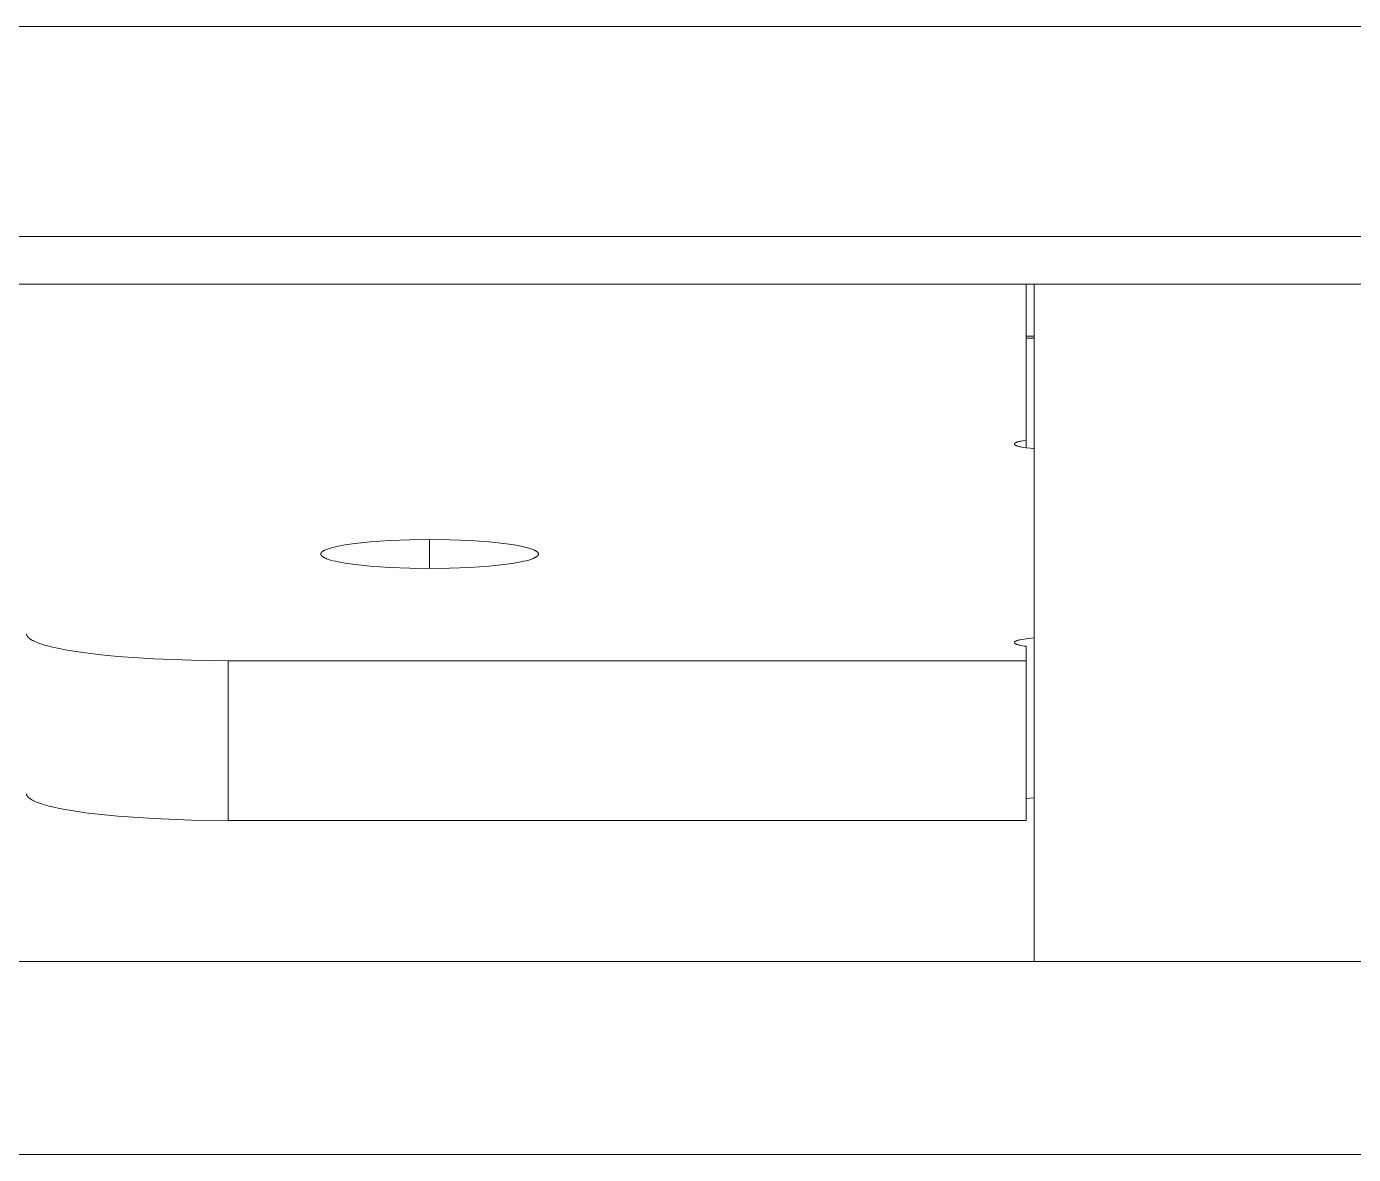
# Model space of a CAD drawing. Header units: inches. Extents: x -16 to 183, y -17 to 123.
# Drawn here: x -6.306 to -5.01, y 37.409 to 38.511 of the extents above; entities that cross this region are included whole.
import ezdxf

# ---------------------------------------------------------------- set-up
doc = ezdxf.new("R2010")
doc.units = ezdxf.units.IN
doc.layers.add('ZANO_R', color=7, linetype='Continuous', lineweight=0)

msp = doc.modelspace()

# ---------------------------------------------------------------- linework, layer by layer
at = {"layer": 'ZANO_R'}
for p, q in [((-7.48676, 38.51059), (62.98564, 38.51059)), ((62.98564, 38.3056), (-7.48676, 38.3056)), ((-7.48676, 38.25905), (62.98564, 38.25905)), ((62.98564, 38.25888), (-7.48676, 38.25888)), ((-5.32928, 38.10659), (-5.32928, 38.25905)), ((-5.3214, 37.59757), (-5.3214, 38.25905)), ((-5.32928, 38.2082), (-5.3214, 38.2082)), ((-5.3214, 38.20645), (-5.32928, 38.20645)), ((-5.34001, 38.10394), (-5.33991, 38.104)), ((-5.33991, 38.104), (-5.3398, 38.10407)), ((-5.3398, 38.10407), (-5.3397, 38.10413)), ((-5.3397, 38.10413), (-5.33958, 38.10419)), ((-5.33958, 38.10419), (-5.33946, 38.10425)), ((-5.33946, 38.10425), (-5.33934, 38.10431)), ((-5.33934, 38.10431), (-5.33921, 38.10437)), ((-5.33921, 38.10437), (-5.33893, 38.10449)), ((-5.33893, 38.10449), (-5.33864, 38.1046)), ((-5.33864, 38.1046), (-5.33833, 38.10472)), ((-5.33833, 38.10472), (-5.33799, 38.10483)), ((-5.33799, 38.10483), (-5.33764, 38.10495)), ((-5.33764, 38.10495), (-5.33727, 38.10506)), ((-5.33727, 38.10506), (-5.33648, 38.10528)), ((-5.33648, 38.10528), (-5.33563, 38.10549)), ((-5.33563, 38.10549), (-5.33471, 38.10569)), ((-5.33471, 38.10569), (-5.33375, 38.10588)), ((-5.33375, 38.10588), (-5.33167, 38.10625)), ((-5.33167, 38.10625), (-5.32928, 38.10659)), ((-5.32928, 38.09919), (-5.32928, 38.10659)), ((-5.34081, 38.10294), (-5.3408, 38.10297)), ((-5.34081, 38.10291), (-5.34081, 38.10294)), ((-5.34081, 38.10287), (-5.34081, 38.10291)), ((-5.34081, 38.10284), (-5.34081, 38.10287)), ((-5.3408, 38.10281), (-5.34081, 38.10284)), ((-5.3408, 38.103), (-5.34079, 38.10303)), ((-5.3408, 38.10297), (-5.3408, 38.103)), ((-5.3408, 38.10278), (-5.3408, 38.10281)), ((-5.34079, 38.10275), (-5.3408, 38.10278)), ((-5.34079, 38.10306), (-5.34078, 38.1031)), ((-5.34079, 38.10303), (-5.34079, 38.10306)), ((-5.34079, 38.10271), (-5.34079, 38.10275)), ((-5.34078, 38.10268), (-5.34079, 38.10271)), ((-5.34078, 38.1031), (-5.34077, 38.10313)), ((-5.34077, 38.10265), (-5.34078, 38.10268)), ((-5.34077, 38.10313), (-5.34076, 38.10316)), ((-5.34076, 38.10262), (-5.34077, 38.10265)), ((-5.34076, 38.10316), (-5.34074, 38.10319)), ((-5.34074, 38.10259), (-5.34076, 38.10262)), ((-5.34074, 38.10319), (-5.34073, 38.10322)), ((-5.34073, 38.10256), (-5.34074, 38.10259)), ((-5.34073, 38.10322), (-5.34071, 38.10325)), ((-5.34071, 38.10252), (-5.34073, 38.10256)), ((-5.34071, 38.10325), (-5.3407, 38.10329)), ((-5.3407, 38.10249), (-5.34071, 38.10252)), ((-5.3407, 38.10329), (-5.34068, 38.10332)), ((-5.34068, 38.10246), (-5.3407, 38.10249)), ((-5.34068, 38.10332), (-5.34066, 38.10335)), ((-5.34066, 38.10243), (-5.34068, 38.10246)), ((-5.34066, 38.10335), (-5.34064, 38.10338)), ((-5.34063, 38.1024), (-5.34066, 38.10243)), ((-5.34064, 38.10338), (-5.34061, 38.10341)), ((-5.34061, 38.10237), (-5.34063, 38.1024)), ((-5.34061, 38.10341), (-5.34059, 38.10344)), ((-5.34059, 38.10234), (-5.34061, 38.10237)), ((-5.34059, 38.10344), (-5.34056, 38.10348)), ((-5.34056, 38.1023), (-5.34059, 38.10234)), ((-5.34056, 38.10348), (-5.34054, 38.10351)), ((-5.34053, 38.10227), (-5.34056, 38.1023)), ((-5.34054, 38.10351), (-5.34051, 38.10354)), ((-5.3405, 38.10224), (-5.34053, 38.10227)), ((-5.34051, 38.10354), (-5.34048, 38.10357)), ((-5.34047, 38.10221), (-5.3405, 38.10224)), ((-5.34048, 38.10357), (-5.34044, 38.1036)), ((-5.34044, 38.10218), (-5.34047, 38.10221)), ((-5.34044, 38.1036), (-5.34041, 38.10363)), ((-5.34041, 38.10215), (-5.34044, 38.10218)), ((-5.34041, 38.10363), (-5.34038, 38.10366)), ((-5.34037, 38.10212), (-5.34041, 38.10215)), ((-5.34038, 38.10366), (-5.34034, 38.10369)), ((-5.34034, 38.10208), (-5.34037, 38.10212)), ((-5.34034, 38.10369), (-5.3403, 38.10373)), ((-5.3403, 38.10205), (-5.34034, 38.10208)), ((-5.3403, 38.10373), (-5.34027, 38.10376)), ((-5.34026, 38.10202), (-5.3403, 38.10205)), ((-5.34027, 38.10376), (-5.34018, 38.10382)), ((-5.34022, 38.10199), (-5.34026, 38.10202)), ((-5.34014, 38.10193), (-5.34022, 38.10199)), ((-5.34018, 38.10382), (-5.3401, 38.10388)), ((-5.34005, 38.10187), (-5.34014, 38.10193)), ((-5.3401, 38.10388), (-5.34001, 38.10394)), ((-5.33995, 38.10181), (-5.34005, 38.10187)), ((-5.33985, 38.10174), (-5.33995, 38.10181)), ((-5.33975, 38.10168), (-5.33985, 38.10174)), ((-5.33964, 38.10162), (-5.33975, 38.10168)), ((-5.33952, 38.10156), (-5.33964, 38.10162)), ((-5.3394, 38.1015), (-5.33952, 38.10156)), ((-5.33914, 38.10138), (-5.3394, 38.1015)), ((-5.33886, 38.10126), (-5.33914, 38.10138)), ((-5.33856, 38.10115), (-5.33886, 38.10126)), ((-5.33824, 38.10103), (-5.33856, 38.10115)), ((-5.3379, 38.10092), (-5.33824, 38.10103)), ((-5.33755, 38.1008), (-5.3379, 38.10092)), ((-5.33717, 38.10069), (-5.33755, 38.1008)), ((-5.33637, 38.10048), (-5.33717, 38.10069)), ((-5.33551, 38.10027), (-5.33637, 38.10048)), ((-5.33459, 38.10007), (-5.33551, 38.10027)), ((-5.33361, 38.09987), (-5.33459, 38.10007)), ((-5.33152, 38.09951), (-5.33361, 38.09987)), ((-5.32928, 38.09919), (-5.33152, 38.09951)), ((-5.32535, 38.09873), (-5.32928, 38.09919)), ((-5.3214, 38.09838), (-5.32535, 38.09873)), ((-6.0126, 38.00007), (-6.01173, 38.0004)), ((-6.01173, 38.0004), (-6.01079, 38.00073)), ((-6.01079, 38.00073), (-6.00979, 38.00105)), ((-6.00979, 38.00105), (-6.00872, 38.00138)), ((-6.00872, 38.00138), (-6.00638, 38.00202)), ((-6.00638, 38.00202), (-6.00378, 38.00265)), ((-6.00378, 38.00265), (-6.00093, 38.00326)), ((-6.00093, 38.00326), (-5.99782, 38.00386)), ((-5.99782, 38.00386), (-5.99448, 38.00444)), ((-5.99448, 38.00444), (-5.98712, 38.00552)), ((-5.98712, 38.00552), (-5.97895, 38.0065)), ((-5.97895, 38.0065), (-5.97012, 38.00736)), ((-5.97012, 38.00736), (-5.95108, 38.00867)), ((-5.95108, 38.00867), (-5.9313, 38.00943)), ((-5.9313, 38.00943), (-5.91195, 38.00966)), ((-5.91195, 38.00966), (-5.91195, 37.98139)), ((-5.91195, 38.00966), (-5.89261, 38.00943)), ((-5.89261, 38.00943), (-5.87283, 38.00867)), ((-5.87283, 38.00867), (-5.85379, 38.00736)), ((-5.85379, 38.00736), (-5.84495, 38.0065)), ((-5.84495, 38.0065), (-5.83679, 38.00552)), ((-5.83679, 38.00552), (-5.82943, 38.00444)), ((-5.82943, 38.00444), (-5.82609, 38.00386)), ((-5.82609, 38.00386), (-5.82298, 38.00326)), ((-5.82298, 38.00326), (-5.82013, 38.00265)), ((-5.82013, 38.00265), (-5.81753, 38.00202)), ((-5.81753, 38.00202), (-5.81519, 38.00138)), ((-5.81519, 38.00138), (-5.81412, 38.00105)), ((-5.81412, 38.00105), (-5.81312, 38.00073)), ((-5.81312, 38.00073), (-5.81218, 38.0004)), ((-5.81218, 38.0004), (-5.81131, 38.00007)), ((-6.01825, 37.99568), (-6.01824, 37.99576)), ((-6.01825, 37.9956), (-6.01825, 37.99568)), ((-6.01825, 37.99553), (-6.01825, 37.9956)), ((-6.01825, 37.99545), (-6.01825, 37.99553)), ((-6.01825, 37.99537), (-6.01825, 37.99545)), ((-6.01824, 37.99529), (-6.01825, 37.99537)), ((-6.01824, 37.99576), (-6.01823, 37.99584)), ((-6.01823, 37.99521), (-6.01824, 37.99529)), ((-6.01823, 37.99584), (-6.01821, 37.99592)), ((-6.01821, 37.99513), (-6.01823, 37.99521)), ((-6.01821, 37.99592), (-6.01819, 37.996)), ((-6.01819, 37.99505), (-6.01821, 37.99513)), ((-6.01819, 37.996), (-6.01817, 37.99608)), ((-6.01817, 37.99497), (-6.01819, 37.99505)), ((-6.01817, 37.99608), (-6.01815, 37.99616)), ((-6.01815, 37.9949), (-6.01817, 37.99497)), ((-6.01815, 37.99616), (-6.01812, 37.99624)), ((-6.01812, 37.99482), (-6.01815, 37.9949)), ((-6.01812, 37.99624), (-6.01809, 37.99631)), ((-6.01809, 37.99474), (-6.01812, 37.99482)), ((-6.01809, 37.99631), (-6.01805, 37.99639)), ((-6.01805, 37.99466), (-6.01809, 37.99474)), ((-6.01805, 37.99639), (-6.01801, 37.99647)), ((-6.01801, 37.99458), (-6.01805, 37.99466)), ((-6.01801, 37.99647), (-6.01797, 37.99655)), ((-6.01797, 37.9945), (-6.01801, 37.99458)), ((-6.01797, 37.99655), (-6.01793, 37.99664)), ((-6.01793, 37.99442), (-6.01797, 37.9945)), ((-6.01793, 37.99664), (-6.01788, 37.99672)), ((-6.01788, 37.99434), (-6.01793, 37.99442)), ((-6.01788, 37.99672), (-6.01782, 37.9968)), ((-6.01782, 37.99426), (-6.01788, 37.99434)), ((-6.01782, 37.9968), (-6.01777, 37.99688)), ((-6.01777, 37.99417), (-6.01782, 37.99426)), ((-6.01777, 37.99688), (-6.01771, 37.99696)), ((-6.01771, 37.99409), (-6.01777, 37.99417)), ((-6.01771, 37.99696), (-6.01764, 37.99704)), ((-6.01764, 37.99401), (-6.01771, 37.99409)), ((-6.01764, 37.99704), (-6.01758, 37.99712)), ((-6.01758, 37.99393), (-6.01764, 37.99401)), ((-6.01758, 37.99712), (-6.01751, 37.9972)), ((-6.01751, 37.99385), (-6.01758, 37.99393)), ((-6.01751, 37.9972), (-6.01743, 37.99728)), ((-6.01743, 37.99377), (-6.01751, 37.99385)), ((-6.01743, 37.99728), (-6.01735, 37.99736)), ((-6.01735, 37.99369), (-6.01743, 37.99377)), ((-6.01735, 37.99736), (-6.01727, 37.99744)), ((-6.01727, 37.99361), (-6.01735, 37.99369)), ((-6.01727, 37.99744), (-6.01718, 37.99753)), ((-6.01718, 37.99353), (-6.01727, 37.99361)), ((-6.01718, 37.99753), (-6.0171, 37.99761)), ((-6.0171, 37.99344), (-6.01718, 37.99353)), ((-6.0171, 37.99761), (-6.017, 37.99769)), ((-6.017, 37.99336), (-6.0171, 37.99344)), ((-6.017, 37.99769), (-6.0169, 37.99777)), ((-6.0169, 37.99328), (-6.017, 37.99336)), ((-6.0169, 37.99777), (-6.0168, 37.99785)), ((-6.0168, 37.9932), (-6.0169, 37.99328)), ((-6.0168, 37.99785), (-6.0167, 37.99793)), ((-6.0167, 37.99312), (-6.0168, 37.9932)), ((-6.0167, 37.99793), (-6.01648, 37.9981)), ((-6.01648, 37.99295), (-6.0167, 37.99312)), ((-6.01648, 37.9981), (-6.01624, 37.99826)), ((-6.01624, 37.99279), (-6.01648, 37.99295)), ((-6.01624, 37.99826), (-6.01599, 37.99843)), ((-6.01599, 37.99262), (-6.01624, 37.99279)), ((-6.01599, 37.99843), (-6.01572, 37.99859)), ((-6.01572, 37.99246), (-6.01599, 37.99262)), ((-6.01572, 37.99859), (-6.01544, 37.99876)), ((-6.01544, 37.9923), (-6.01572, 37.99246)), ((-6.01544, 37.99876), (-6.01514, 37.99892)), ((-6.01514, 37.99213), (-6.01544, 37.9923)), ((-6.01514, 37.99892), (-6.01483, 37.99909)), ((-6.01483, 37.99197), (-6.01514, 37.99213)), ((-6.01483, 37.99909), (-6.0145, 37.99925)), ((-6.0145, 37.9918), (-6.01483, 37.99197)), ((-6.0145, 37.99925), (-6.01415, 37.99942)), ((-6.01415, 37.99164), (-6.0145, 37.9918)), ((-6.01415, 37.99942), (-6.01341, 37.99974)), ((-6.01341, 37.99131), (-6.01415, 37.99164)), ((-6.01341, 37.99974), (-6.0126, 38.00007)), ((-6.0126, 37.99098), (-6.01341, 37.99131)), ((-6.01173, 37.99065), (-6.0126, 37.99098)), ((-6.01079, 37.99032), (-6.01173, 37.99065)), ((-6.00979, 37.99), (-6.01079, 37.99032)), ((-6.00872, 37.98967), (-6.00979, 37.99)), ((-6.00638, 37.98903), (-6.00872, 37.98967)), ((-6.00378, 37.9884), (-6.00638, 37.98903)), ((-6.00093, 37.98779), (-6.00378, 37.9884)), ((-5.99782, 37.98719), (-6.00093, 37.98779)), ((-5.82298, 37.98779), (-5.82609, 37.98719)), ((-5.82013, 37.9884), (-5.82298, 37.98779)), ((-5.81753, 37.98903), (-5.82013, 37.9884)), ((-5.81519, 37.98967), (-5.81753, 37.98903)), ((-5.81412, 37.99), (-5.81519, 37.98967)), ((-5.81312, 37.99032), (-5.81412, 37.99)), ((-5.81218, 37.99065), (-5.81312, 37.99032)), ((-5.81131, 37.99098), (-5.81218, 37.99065)), ((-5.81131, 38.00007), (-5.8105, 37.99974)), ((-5.8105, 37.99131), (-5.81131, 37.99098)), ((-5.8105, 37.99974), (-5.80976, 37.99942)), ((-5.80976, 37.99164), (-5.8105, 37.99131)), ((-5.80976, 37.99942), (-5.80941, 37.99925)), ((-5.80941, 37.9918), (-5.80976, 37.99164)), ((-5.80941, 37.99925), (-5.80908, 37.99909)), ((-5.80908, 37.99197), (-5.80941, 37.9918)), ((-5.80908, 37.99909), (-5.80877, 37.99892)), ((-5.80877, 37.99213), (-5.80908, 37.99197)), ((-5.80877, 37.99892), (-5.80847, 37.99876)), ((-5.80847, 37.9923), (-5.80877, 37.99213)), ((-5.80847, 37.99876), (-5.80818, 37.99859)), ((-5.80818, 37.99246), (-5.80847, 37.9923)), ((-5.80818, 37.99859), (-5.80792, 37.99843)), ((-5.80792, 37.99262), (-5.80818, 37.99246)), ((-5.80792, 37.99843), (-5.80767, 37.99826)), ((-5.80767, 37.99279), (-5.80792, 37.99262)), ((-5.80767, 37.99826), (-5.80743, 37.9981)), ((-5.80743, 37.99295), (-5.80767, 37.99279)), ((-5.80743, 37.9981), (-5.80721, 37.99793)), ((-5.80721, 37.99312), (-5.80743, 37.99295)), ((-5.80721, 37.99793), (-5.8071, 37.99785)), ((-5.8071, 37.9932), (-5.80721, 37.99312)), ((-5.8071, 37.99785), (-5.807, 37.99777)), ((-5.807, 37.99328), (-5.8071, 37.9932)), ((-5.807, 37.99777), (-5.80691, 37.99769)), ((-5.80691, 37.99336), (-5.807, 37.99328)), ((-5.80691, 37.99769), (-5.80681, 37.99761)), ((-5.80681, 37.99344), (-5.80691, 37.99336)), ((-5.80681, 37.99761), (-5.80672, 37.99753)), ((-5.80672, 37.99353), (-5.80681, 37.99344)), ((-5.80672, 37.99753), (-5.80664, 37.99744)), ((-5.80664, 37.99361), (-5.80672, 37.99353)), ((-5.80664, 37.99744), (-5.80656, 37.99736)), ((-5.80656, 37.99369), (-5.80664, 37.99361)), ((-5.80656, 37.99736), (-5.80648, 37.99728)), ((-5.80648, 37.99377), (-5.80656, 37.99369)), ((-5.80648, 37.99728), (-5.8064, 37.9972)), ((-5.8064, 37.99385), (-5.80648, 37.99377)), ((-5.8064, 37.9972), (-5.80633, 37.99712)), ((-5.80633, 37.99393), (-5.8064, 37.99385)), ((-5.80633, 37.99712), (-5.80627, 37.99704)), ((-5.80627, 37.99401), (-5.80633, 37.99393)), ((-5.80627, 37.99704), (-5.8062, 37.99696)), ((-5.8062, 37.99409), (-5.80627, 37.99401)), ((-5.8062, 37.99696), (-5.80614, 37.99688)), ((-5.80614, 37.99417), (-5.8062, 37.99409)), ((-5.80614, 37.99688), (-5.80609, 37.9968)), ((-5.80609, 37.99426), (-5.80614, 37.99417)), ((-5.80609, 37.9968), (-5.80603, 37.99672)), ((-5.80603, 37.99434), (-5.80609, 37.99426)), ((-5.80603, 37.99672), (-5.80598, 37.99664)), ((-5.80598, 37.99442), (-5.80603, 37.99434)), ((-5.80598, 37.99664), (-5.80594, 37.99655)), ((-5.80594, 37.9945), (-5.80598, 37.99442)), ((-5.80594, 37.99655), (-5.8059, 37.99647)), ((-5.8059, 37.99458), (-5.80594, 37.9945)), ((-5.8059, 37.99647), (-5.80586, 37.99639)), ((-5.80586, 37.99466), (-5.8059, 37.99458)), ((-5.80586, 37.99639), (-5.80582, 37.99631)), ((-5.80582, 37.99474), (-5.80586, 37.99466)), ((-5.80582, 37.99631), (-5.80579, 37.99624)), ((-5.80579, 37.99482), (-5.80582, 37.99474)), ((-5.80579, 37.99624), (-5.80576, 37.99616)), ((-5.80576, 37.9949), (-5.80579, 37.99482)), ((-5.80576, 37.99616), (-5.80574, 37.99608)), ((-5.80574, 37.99497), (-5.80576, 37.9949)), ((-5.80574, 37.99608), (-5.80571, 37.996)), ((-5.80571, 37.99505), (-5.80574, 37.99497)), ((-5.80571, 37.996), (-5.8057, 37.99592)), ((-5.8057, 37.99513), (-5.80571, 37.99505)), ((-5.8057, 37.99592), (-5.80568, 37.99584)), ((-5.80568, 37.99521), (-5.8057, 37.99513)), ((-5.80568, 37.99584), (-5.80567, 37.99576)), ((-5.80567, 37.99529), (-5.80568, 37.99521)), ((-5.80567, 37.99576), (-5.80566, 37.99568)), ((-5.80566, 37.99537), (-5.80567, 37.99529)), ((-5.80566, 37.99568), (-5.80566, 37.9956)), ((-5.80566, 37.9956), (-5.80566, 37.99553)), ((-5.80566, 37.99553), (-5.80566, 37.99545)), ((-5.80566, 37.99545), (-5.80566, 37.99537)), ((-5.99448, 37.98662), (-5.99782, 37.98719)), ((-5.98712, 37.98553), (-5.99448, 37.98662)), ((-5.97895, 37.98455), (-5.98712, 37.98553)), ((-5.97012, 37.98369), (-5.97895, 37.98455)), ((-5.95108, 37.98238), (-5.97012, 37.98369)), ((-5.9313, 37.98163), (-5.95108, 37.98238)), ((-5.91195, 37.98139), (-5.9313, 37.98163)), ((-5.89261, 37.98163), (-5.91195, 37.98139)), ((-5.87283, 37.98238), (-5.89261, 37.98163)), ((-5.85379, 37.98369), (-5.87283, 37.98238)), ((-5.84495, 37.98455), (-5.85379, 37.98369)), ((-5.83679, 37.98553), (-5.84495, 37.98455)), ((-5.82943, 37.98662), (-5.83679, 37.98553)), ((-5.82609, 37.98719), (-5.82943, 37.98662)), ((-6.30565, 37.91752), (-6.30565, 37.91737)), ((-6.30565, 37.91737), (-6.30564, 37.91723)), ((-6.30564, 37.91723), (-6.30563, 37.91708)), ((-6.30563, 37.91708), (-6.30561, 37.91694)), ((-6.30561, 37.91694), (-6.30558, 37.91679)), ((-6.30558, 37.91679), (-6.30555, 37.91664)), ((-6.30555, 37.91664), (-6.30551, 37.9165)), ((-6.30551, 37.9165), (-6.30546, 37.91635)), ((-6.30546, 37.91635), (-6.30541, 37.9162)), ((-6.30541, 37.9162), (-6.30535, 37.91605)), ((-6.30535, 37.91605), (-6.30528, 37.91591)), ((-6.30528, 37.91591), (-6.30521, 37.91576)), ((-6.30521, 37.91576), (-6.30513, 37.91561)), ((-6.30513, 37.91561), (-6.30505, 37.91546)), ((-6.30505, 37.91546), (-6.30496, 37.91531)), ((-6.30496, 37.91531), (-6.30486, 37.91516)), ((-6.30486, 37.91516), (-6.30475, 37.91502)), ((-6.30475, 37.91502), (-6.30464, 37.91487)), ((-6.30464, 37.91487), (-6.30453, 37.91472)), ((-6.30453, 37.91472), (-6.3044, 37.91457)), ((-6.3044, 37.91457), (-6.30427, 37.91442)), ((-6.30427, 37.91442), (-6.30413, 37.91427)), ((-6.30413, 37.91427), (-6.30399, 37.91412)), ((-6.30399, 37.91412), (-6.30383, 37.91396)), ((-6.30383, 37.91396), (-6.30368, 37.91381)), ((-6.30368, 37.91381), (-6.30351, 37.91366)), ((-6.30351, 37.91366), (-6.30334, 37.91351)), ((-6.30334, 37.91351), (-6.30316, 37.91336)), ((-6.30316, 37.91336), (-6.30297, 37.91321)), ((-6.30297, 37.91321), (-6.30278, 37.91306)), ((-6.30278, 37.91306), (-6.30237, 37.91275)), ((-6.30237, 37.91275), (-6.30193, 37.91245)), ((-6.30193, 37.91245), (-6.30147, 37.91214)), ((-6.30147, 37.91214), (-6.30097, 37.91184)), ((-6.30097, 37.91184), (-6.30045, 37.91153)), ((-6.30045, 37.91153), (-6.29989, 37.91123)), ((-6.29989, 37.91123), (-6.29931, 37.91092)), ((-6.29931, 37.91092), (-6.2987, 37.91062)), ((-6.2987, 37.91062), (-6.29806, 37.91031)), ((-6.29806, 37.91031), (-6.29668, 37.9097)), ((-6.29668, 37.9097), (-6.29519, 37.90909)), ((-5.34068, 37.90953), (-5.34066, 37.90955)), ((-5.34066, 37.90955), (-5.34065, 37.90958)), ((-5.34065, 37.90958), (-5.34063, 37.9096)), ((-5.34063, 37.9096), (-5.34061, 37.90963)), ((-5.34061, 37.90963), (-5.34059, 37.90965)), ((-5.34059, 37.90965), (-5.34057, 37.90967)), ((-5.34057, 37.90967), (-5.34055, 37.9097)), ((-5.34055, 37.9097), (-5.34053, 37.90972)), ((-5.34053, 37.90972), (-5.34051, 37.90975)), ((-5.34051, 37.90975), (-5.34049, 37.90977)), ((-5.34049, 37.90977), (-5.34046, 37.90979)), ((-5.34046, 37.90979), (-5.34041, 37.90984)), ((-5.34041, 37.90984), (-5.34036, 37.90989)), ((-5.34036, 37.90989), (-5.34031, 37.90994)), ((-5.34031, 37.90994), (-5.34025, 37.90998)), ((-5.34025, 37.90998), (-5.34018, 37.91003)), ((-5.34018, 37.91003), (-5.34012, 37.91008)), ((-5.34012, 37.91008), (-5.34005, 37.91013)), ((-5.34005, 37.91013), (-5.33998, 37.91017)), ((-5.33998, 37.91017), (-5.3399, 37.91022)), ((-5.3399, 37.91022), (-5.33983, 37.91027)), ((-5.33983, 37.91027), (-5.33975, 37.91031)), ((-5.33975, 37.91031), (-5.33957, 37.9104)), ((-5.33957, 37.9104), (-5.33939, 37.91049)), ((-5.33939, 37.91049), (-5.3392, 37.91058)), ((-5.3392, 37.91058), (-5.33899, 37.91067)), ((-5.33899, 37.91067), (-5.33878, 37.91076)), ((-5.33878, 37.91076), (-5.33855, 37.91085)), ((-5.33855, 37.91085), (-5.33832, 37.91094)), ((-5.33832, 37.91094), (-5.33781, 37.91111)), ((-5.33781, 37.91111), (-5.33721, 37.91129)), ((-5.33721, 37.91129), (-5.33655, 37.91147)), ((-5.33655, 37.91147), (-5.33583, 37.91165)), ((-5.33583, 37.91165), (-5.33504, 37.91183)), ((-5.33504, 37.91183), (-5.3333, 37.91218)), ((-5.3333, 37.91218), (-5.33133, 37.91251)), ((-5.33133, 37.91251), (-5.32913, 37.91282)), ((-5.32913, 37.91282), (-5.32673, 37.91311)), ((-5.32673, 37.91311), (-5.3214, 37.91362)), ((-6.29519, 37.90909), (-6.29357, 37.90849)), ((-6.29357, 37.90849), (-6.29183, 37.90788)), ((-6.29183, 37.90788), (-6.28997, 37.90728)), ((-6.28997, 37.90728), (-6.28799, 37.90668)), ((-6.28799, 37.90668), (-6.28366, 37.90549)), ((-6.28366, 37.90549), (-6.27885, 37.90433)), ((-6.27885, 37.90433), (-6.27357, 37.90319)), ((-6.27357, 37.90319), (-6.26782, 37.90209)), ((-6.26782, 37.90209), (-6.26163, 37.90102)), ((-6.26163, 37.90102), (-6.248, 37.89901)), ((-6.248, 37.89901), (-6.23288, 37.89719)), ((-6.23288, 37.89719), (-6.21652, 37.89561)), ((-5.34081, 37.90916), (-5.3408, 37.90919)), ((-5.34081, 37.90914), (-5.34081, 37.90916)), ((-5.34081, 37.90911), (-5.34081, 37.90914)), ((-5.34081, 37.90909), (-5.34081, 37.90911)), ((-5.34081, 37.90906), (-5.34081, 37.90909)), ((-5.34081, 37.90904), (-5.34081, 37.90906)), ((-5.3408, 37.90902), (-5.34081, 37.90904)), ((-5.3408, 37.90924), (-5.34079, 37.90926)), ((-5.3408, 37.90921), (-5.3408, 37.90924)), ((-5.3408, 37.90919), (-5.3408, 37.90921)), ((-5.3408, 37.90899), (-5.3408, 37.90902)), ((-5.3408, 37.90897), (-5.3408, 37.90899)), ((-5.34079, 37.90894), (-5.3408, 37.90897)), ((-5.34079, 37.90926), (-5.34078, 37.90929)), ((-5.34078, 37.90892), (-5.34079, 37.90894)), ((-5.34078, 37.90931), (-5.34077, 37.90933)), ((-5.34078, 37.90929), (-5.34078, 37.90931)), ((-5.34078, 37.90889), (-5.34078, 37.90892)), ((-5.34077, 37.90887), (-5.34078, 37.90889)), ((-5.34077, 37.90933), (-5.34076, 37.90936)), ((-5.34076, 37.90884), (-5.34077, 37.90887)), ((-5.34076, 37.90936), (-5.34075, 37.90938)), ((-5.34075, 37.90882), (-5.34076, 37.90884)), ((-5.34075, 37.90938), (-5.34074, 37.90941)), ((-5.34074, 37.90879), (-5.34075, 37.90882)), ((-5.34074, 37.90941), (-5.34073, 37.90943)), ((-5.34073, 37.90877), (-5.34074, 37.90879)), ((-5.34073, 37.90943), (-5.34072, 37.90946)), ((-5.34072, 37.90874), (-5.34073, 37.90877)), ((-5.34072, 37.90946), (-5.34071, 37.90948)), ((-5.3407, 37.90872), (-5.34072, 37.90874)), ((-5.34071, 37.90948), (-5.34069, 37.9095)), ((-5.34069, 37.90869), (-5.3407, 37.90872)), ((-5.34069, 37.9095), (-5.34068, 37.90953)), ((-5.34067, 37.90867), (-5.34069, 37.90869)), ((-5.34066, 37.90865), (-5.34067, 37.90867)), ((-5.34064, 37.90862), (-5.34066, 37.90865)), ((-5.34062, 37.9086), (-5.34064, 37.90862)), ((-5.34061, 37.90857), (-5.34062, 37.9086)), ((-5.34059, 37.90855), (-5.34061, 37.90857)), ((-5.34057, 37.90852), (-5.34059, 37.90855)), ((-5.34055, 37.9085), (-5.34057, 37.90852)), ((-5.34052, 37.90847), (-5.34055, 37.9085)), ((-5.3405, 37.90845), (-5.34052, 37.90847)), ((-5.34048, 37.90842), (-5.3405, 37.90845)), ((-5.34045, 37.9084), (-5.34048, 37.90842)), ((-5.34043, 37.90837), (-5.34045, 37.9084)), ((-5.34037, 37.90833), (-5.34043, 37.90837)), ((-5.34032, 37.90828), (-5.34037, 37.90833)), ((-5.34026, 37.90823), (-5.34032, 37.90828)), ((-5.34019, 37.90818), (-5.34026, 37.90823)), ((-5.34012, 37.90813), (-5.34019, 37.90818)), ((-5.34005, 37.90808), (-5.34012, 37.90813)), ((-5.33998, 37.90803), (-5.34005, 37.90808)), ((-5.3399, 37.90798), (-5.33998, 37.90803)), ((-5.33982, 37.90794), (-5.3399, 37.90798)), ((-5.33973, 37.90789), (-5.33982, 37.90794)), ((-5.33955, 37.90779), (-5.33973, 37.90789)), ((-5.33936, 37.9077), (-5.33955, 37.90779)), ((-5.33915, 37.9076), (-5.33936, 37.9077)), ((-5.33893, 37.90751), (-5.33915, 37.9076)), ((-5.3387, 37.90741), (-5.33893, 37.90751)), ((-5.33845, 37.90732), (-5.3387, 37.90741)), ((-5.33792, 37.90713), (-5.33845, 37.90732)), ((-5.33734, 37.90695), (-5.33792, 37.90713)), ((-5.33671, 37.90678), (-5.33734, 37.90695)), ((-5.33604, 37.9066), (-5.33671, 37.90678)), ((-5.33532, 37.90644), (-5.33604, 37.9066)), ((-5.33456, 37.90627), (-5.33532, 37.90644)), ((-5.33293, 37.90596), (-5.33456, 37.90627)), ((-5.33116, 37.90567), (-5.33293, 37.90596)), ((-5.32928, 37.9054), (-5.33116, 37.90567)), ((-5.32928, 37.89134), (-5.32928, 37.9054)), ((-6.21652, 37.89561), (-6.18126, 37.89318)), ((-6.18126, 37.89318), (-6.14462, 37.89178)), ((-6.14462, 37.89178), (-6.1088, 37.89134)), ((-6.1088, 37.89134), (-5.32928, 37.89134)), ((-6.1088, 37.73526), (-6.1088, 37.89134)), ((-5.32928, 37.73526), (-5.32928, 37.89134)), ((-6.30565, 37.76144), (-6.30565, 37.76129)), ((-6.30565, 37.76129), (-6.30564, 37.76115)), ((-6.30564, 37.76115), (-6.30563, 37.761)), ((-6.30563, 37.761), (-6.30561, 37.76085)), ((-6.30561, 37.76085), (-6.30558, 37.76071)), ((-6.30558, 37.76071), (-6.30555, 37.76056)), ((-6.30555, 37.76056), (-6.30551, 37.76042)), ((-6.30551, 37.76042), (-6.30546, 37.76027)), ((-6.30546, 37.76027), (-6.30541, 37.76012)), ((-6.30541, 37.76012), (-6.30535, 37.75997)), ((-6.30535, 37.75997), (-6.30528, 37.75983)), ((-6.30528, 37.75983), (-6.30521, 37.75968)), ((-6.30521, 37.75968), (-6.30513, 37.75953)), ((-6.30513, 37.75953), (-6.30505, 37.75938)), ((-6.30505, 37.75938), (-6.30496, 37.75923)), ((-6.30496, 37.75923), (-6.30486, 37.75908)), ((-6.30486, 37.75908), (-6.30475, 37.75893)), ((-6.30475, 37.75893), (-6.30464, 37.75878)), ((-6.30464, 37.75878), (-6.30453, 37.75863)), ((-6.30453, 37.75863), (-6.3044, 37.75848)), ((-6.3044, 37.75848), (-6.30427, 37.75833)), ((-6.30427, 37.75833), (-6.30413, 37.75818)), ((-6.30413, 37.75818), (-6.30399, 37.75803)), ((-6.30399, 37.75803), (-6.30383, 37.75788)), ((-6.30383, 37.75788), (-6.30368, 37.75773)), ((-6.30368, 37.75773), (-6.30351, 37.75758)), ((-6.30351, 37.75758), (-6.30334, 37.75743)), ((-6.30334, 37.75743), (-6.30316, 37.75728)), ((-6.30316, 37.75728), (-6.30297, 37.75713)), ((-6.30297, 37.75713), (-6.30278, 37.75698)), ((-6.30278, 37.75698), (-6.30237, 37.75667)), ((-6.30237, 37.75667), (-6.30193, 37.75637)), ((-6.30193, 37.75637), (-6.30147, 37.75606)), ((-6.30147, 37.75606), (-6.30097, 37.75576)), ((-6.30097, 37.75576), (-6.30045, 37.75545)), ((-6.30045, 37.75545), (-6.29989, 37.75515)), ((-6.29989, 37.75515), (-6.29931, 37.75484)), ((-6.29931, 37.75484), (-6.2987, 37.75454)), ((-6.2987, 37.75454), (-6.29806, 37.75423)), ((-6.29806, 37.75423), (-6.29668, 37.75362)), ((-5.32928, 37.75672), (-5.32535, 37.75718)), ((-5.32535, 37.75718), (-5.3214, 37.75753)), ((-6.29668, 37.75362), (-6.29519, 37.75301)), ((-6.29519, 37.75301), (-6.29357, 37.7524)), ((-6.29357, 37.7524), (-6.29183, 37.7518)), ((-6.29183, 37.7518), (-6.28997, 37.7512)), ((-6.28997, 37.7512), (-6.28799, 37.7506)), ((-6.28799, 37.7506), (-6.28366, 37.74941)), ((-6.28366, 37.74941), (-6.27885, 37.74825)), ((-6.27885, 37.74825), (-6.27357, 37.74711)), ((-6.27357, 37.74711), (-6.26782, 37.746)), ((-6.26782, 37.746), (-6.26163, 37.74494)), ((-6.26163, 37.74494), (-6.248, 37.74292)), ((-6.248, 37.74292), (-6.23288, 37.74111)), ((-6.23288, 37.74111), (-6.21652, 37.73952)), ((-6.21652, 37.73952), (-6.18126, 37.7371)), ((-6.18126, 37.7371), (-6.14462, 37.73569)), ((-6.14462, 37.73569), (-6.1088, 37.73526)), ((-6.1088, 37.73526), (-5.32928, 37.73526)), ((-7.48676, 37.59775), (62.98564, 37.59775)), ((-7.48676, 37.59757), (62.98564, 37.59757)), ((62.98564, 37.40921), (-7.48676, 37.40921))]:
    msp.add_line(p, q, dxfattribs=at)

doc.saveas('drawing.dxf')
